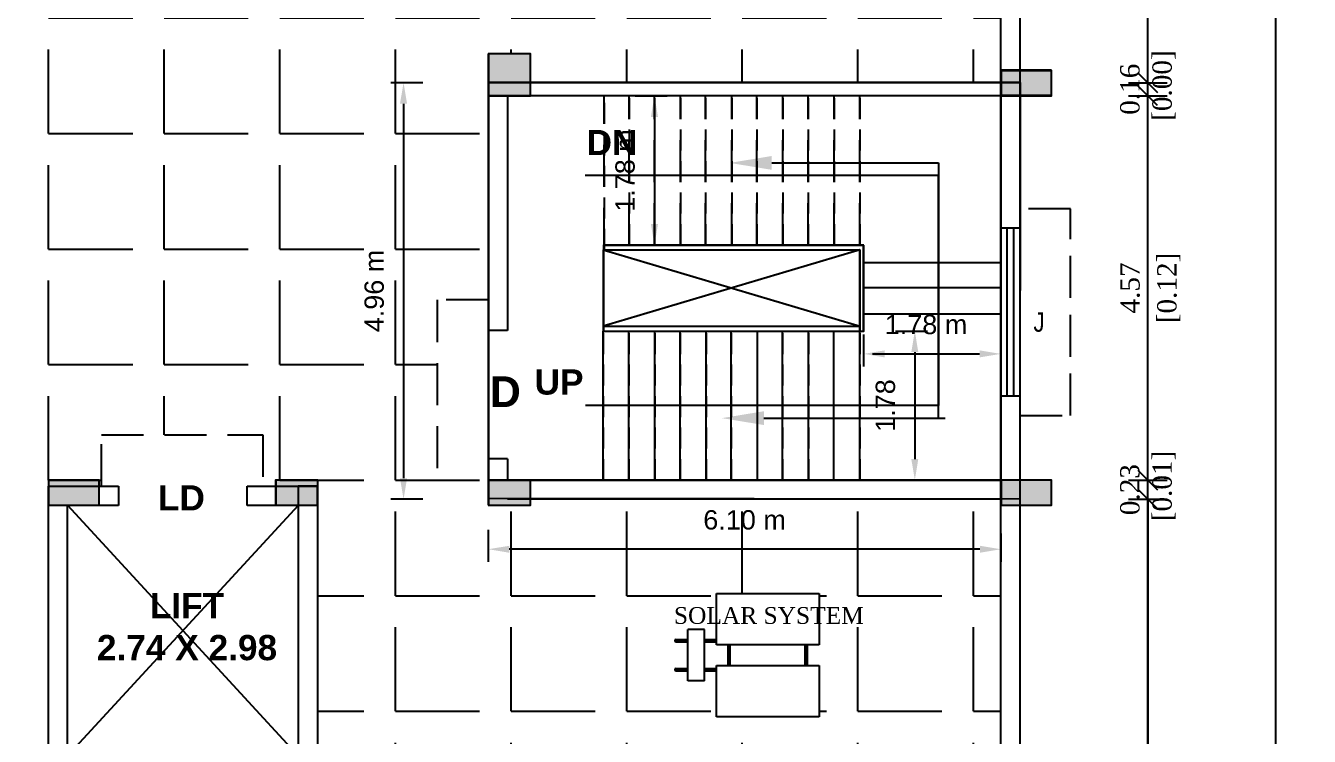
# Model space of a CAD drawing. Header units: metres. Extents: x 789 to 1127, y 8 to 183.
# Drawn here: x 950.8 to 966.07, y 78.73 to 87.19 of the extents above; entities that cross this region are included whole.
import ezdxf
from ezdxf import colors
from ezdxf.entities.mleader import LeaderData, LeaderLine
from ezdxf.math import Vec2, Vec3

# ---------------------------------------------------------------- set-up
doc = ezdxf.new("R2010")
doc.units = ezdxf.units.M
doc.header["$MEASUREMENT"] = 0
doc.header["$PDMODE"] = 96
for name, pattern in [('CABLIN', [0.35, 0.25, -0.1]), ('DASHED2', [0.375, 0.25, -0.125]), ('HIDDEN', [0.375, 0.25, -0.125])]:
    doc.linetypes.add(name, pattern=pattern)
for name, color, linetype in [('Bldg', 44, 'Continuous'), ('BLK_1_FLR_4_ROOF_AREA', 54, 'Continuous'), ('BLK_1_STAIR_HEADROOM', 55, 'Continuous'), ('C-ANNO-TABL', 10, 'Continuous'), ('ED', 30, 'Continuous'), ('norms', 4, 'Continuous'), ('railing', 14, 'Continuous'), ('T E X T', 7, 'Continuous'), ('text', 7, 'Continuous'), ('TEXT1', 7, 'Continuous'), ('W A L L', 125, 'Continuous'), ('wall1', 125, 'Continuous')]:
    doc.layers.add(name, color=color, linetype=linetype)
doc.styles.add('PDF Arial Bold', font='arialbd.ttf')
doc.styles.add('S', font='swiss.ttf')
doc.styles.get("Standard").update_dxf_attribs({"font": 'BOOKOS.TTF'})
doc.styles.add('swc', font='swissc.ttf', dxfattribs={"height": 250})
doc.dimstyles.new('METRIC', dxfattribs={"dimtxt": 0.45, "dimasz": 0.25, "dimexe": 0.15, "dimexo": 0.15, "dimgap": 0.15, "dimtad": 1, "dimzin": 0, "dimdsep": 46, "dimtxsty": 'S', "dimcen": 0, "dimclrd": 1, "dimclre": 1, "dimclrt": 5, "dimadec": 0, "dimazin": 2, "dimtfac": 1, "dimtix": 1, "dimtofl": 0, "dimtmove": 1, "dimatfit": 0, "dimfxl": 0, "dimtolj": 1, "dimtzin": 0, "dimarcsym": 0})
doc.dimstyles.new('STANDARD$0', dxfattribs={"dimtxt": 7, "dimasz": 3, "dimexe": 3, "dimexo": 1, "dimgap": 1.5, "dimtad": 1, "dimdec": 1, "dimzin": 1, "dimdsep": 46, "dimlunit": 4, "dimtxsty": 'Standard', "dimblk": 'OBLIQUE', "dimcen": 0.09375, "dimdle": 1, "dimclrd": 8, "dimclre": 8, "dimclrt": 7, "dimadec": 1, "dimazin": 0, "dimtfac": 1, "dimtdec": 1, "dimtix": 1, "dimtmove": 2, "dimatfit": 3, "dimldrblk": 'ARCHTICK', "dimfxl": 0, "dimfrac": 2, "dimtolj": 1, "dimtzin": 0, "dimarcsym": 0})

# ---------------------------------------------------------------- blocks, each defined once
blk = doc.blocks.new('_Oblique')
at = {"color": 0, "linetype": 'ByBlock', "lineweight": -2}
blk.add_line((-0.5, -0.5), (0.5, 0.5), dxfattribs=at)
blk = doc.blocks.new('*D295')
at = {"layer": 'Defpoints', "color": 0}
for p in [(962.153, 93.899), (964.15, 93.899), (962.31, 86.512)]:
    blk.add_point(p, dxfattribs=at)
at = {"layer": 'ED', "color": 0, "lineweight": -2}
for p, q in [((963.92, 93.899), (964.38, 93.899)), ((964.15, 86.512), (964.15, 93.899)), ((963.92, 86.512), (964.38, 86.512))]:
    blk.add_line(p, q, dxfattribs=at)
at = {"layer": 'ED', "color": 0, "lineweight": -2, "xscale": 0.23, "yscale": 0.23, "zscale": 0.23}
for p, rotation in [((964.15, 93.899), 90), ((964.15, 86.512), 270)]:
    blk.add_blockref('_Oblique', p, dxfattribs=dict(at, rotation=rotation))
at = {"layer": 'ED', "color": 0, "char_height": 0.23, "attachment_point": 5, "rotation": 90}
for s, insert in [('\\A1;[0.19]', (964.399, 90.206)), ('\\A1;7.39', (963.939, 90.206))]:
    blk.add_mtext(s, dxfattribs=dict(at, insert=insert))
blk = doc.blocks.new('*D408')
at = {"layer": 'Defpoints', "color": 0}
for p in [(962.63, 81.783), (964.15, 81.783), (962.401, 81.554)]:
    blk.add_point(p, dxfattribs=at)
at = {"layer": 'ED', "color": 0, "lineweight": -2}
for p, q in [((963.92, 81.783), (964.38, 81.783)), ((964.15, 81.554), (964.15, 81.783)), ((963.92, 81.554), (964.38, 81.554))]:
    blk.add_line(p, q, dxfattribs=at)
at = {"layer": 'ED', "color": 0, "lineweight": -2, "xscale": 0.23, "yscale": 0.23, "zscale": 0.23}
for p, rotation in [((964.15, 81.783), 90), ((964.15, 81.554), 270)]:
    blk.add_blockref('_Oblique', p, dxfattribs=dict(at, rotation=rotation))
at = {"layer": 'ED', "color": 0, "insert": (964.15, 81.669), "char_height": 0.23, "attachment_point": 5, "rotation": 90}
blk.add_mtext('\\A1;0.23\\P [0.01]', dxfattribs=at)
blk = doc.blocks.new('*D292')
at = {"layer": 'Defpoints', "color": 0}
for p in [(962.382, 86.355), (964.15, 86.355), (962.382, 81.783)]:
    blk.add_point(p, dxfattribs=at)
at = {"layer": 'ED', "color": 0, "lineweight": -2}
for p, q in [((963.92, 86.355), (964.38, 86.355)), ((964.15, 81.783), (964.15, 86.355)), ((963.92, 81.783), (964.38, 81.783))]:
    blk.add_line(p, q, dxfattribs=at)
at = {"layer": 'ED', "color": 0, "lineweight": -2, "xscale": 0.23, "yscale": 0.23, "zscale": 0.23}
for p, rotation in [((964.15, 86.355), 90), ((964.15, 81.783), 270)]:
    blk.add_blockref('_Oblique', p, dxfattribs=dict(at, rotation=rotation))
at = {"layer": 'ED', "color": 0, "char_height": 0.23, "attachment_point": 5, "rotation": 90}
for s, insert in [('\\A1;[0.12]', (964.399, 84.069)), ('\\A1;4.57', (963.939, 84.069))]:
    blk.add_mtext(s, dxfattribs=dict(at, insert=insert))
blk = doc.blocks.new('*D409')
at = {"layer": 'Defpoints', "color": 0}
for p in [(962.63, 86.512), (962.63, 86.355), (964.15, 86.355)]:
    blk.add_point(p, dxfattribs=at)
at = {"layer": 'ED', "color": 0, "lineweight": -2}
for p, q in [((963.92, 86.512), (964.38, 86.512)), ((963.92, 86.355), (964.38, 86.355))]:
    blk.add_line(p, q, dxfattribs=at)
at = {"layer": 'ED', "color": 0, "insert": (964.15, 86.434), "char_height": 0.23, "attachment_point": 5, "rotation": 90}
blk.add_mtext('\\A1;0.16\\P [0.00]', dxfattribs=at)
blk = doc.blocks.new('*D410')
at = {"layer": 'Defpoints', "color": 0}
for p in [(964.15, 94.127), (965.67, 94.127), (964.15, 40.787)]:
    blk.add_point(p, dxfattribs=at)
at = {"layer": 'ED', "color": 0, "lineweight": -2}
for p, q in [((965.44, 94.127), (965.9, 94.127)), ((965.67, 40.787), (965.67, 94.127)), ((965.44, 40.787), (965.9, 40.787))]:
    blk.add_line(p, q, dxfattribs=at)
at = {"layer": 'ED', "color": 0, "lineweight": -2, "xscale": 0.23, "yscale": 0.23, "zscale": 0.23}
for p, rotation in [((965.67, 94.127), 90), ((965.67, 40.787), 270)]:
    blk.add_blockref('_Oblique', p, dxfattribs=dict(at, rotation=rotation))
at = {"layer": 'ED', "color": 0, "char_height": 0.23, "attachment_point": 5, "rotation": 90}
for s, insert in [('\\A1;53.34', (965.459, 67.457)), ('\\A1;[1.35]', (965.919, 67.457))]:
    blk.add_mtext(s, dxfattribs=dict(at, insert=insert))
blk = doc.blocks.new('*D415')
at = {"layer": 'Defpoints', "color": 0}
for p in [(961.92, 81.554), (961.92, 41.016), (964.15, 41.016)]:
    blk.add_point(p, dxfattribs=at)
at = {"layer": 'ED', "color": 0, "lineweight": -2}
for p, q in [((963.92, 81.554), (964.38, 81.554)), ((964.15, 81.554), (964.15, 41.016)), ((963.92, 41.016), (964.38, 41.016))]:
    blk.add_line(p, q, dxfattribs=at)
at = {"layer": 'ED', "color": 0, "lineweight": -2, "xscale": 0.23, "yscale": 0.23, "zscale": 0.23}
for p, rotation in [((964.15, 81.554), 90), ((964.15, 41.016), 270)]:
    blk.add_blockref('_Oblique', p, dxfattribs=dict(at, rotation=rotation))
at = {"layer": 'ED', "color": 0, "char_height": 0.23, "attachment_point": 5, "rotation": 90}
for s, insert in [('\\A1;[1.03]', (964.399, 61.285)), ('\\A1;40.54', (963.939, 61.285))]:
    blk.add_mtext(s, dxfattribs=dict(at, insert=insert))
blk = doc.blocks.new('*D300')
at = {"layer": 'Defpoints', "color": 0, "ltscale": 0.5}
for p in [(957.684, 86.355), (957.684, 84.579), (958.281, 84.579)]:
    blk.add_point(p, dxfattribs=at)
at = {"layer": 'ED', "color": 1, "lineweight": -2, "ltscale": 0.5}
for p, q in [((958.051, 86.355), (958.431, 86.355)), ((958.281, 86.105), (958.281, 84.829)), ((958.051, 84.579), (958.431, 84.579))]:
    blk.add_line(p, q, dxfattribs=at)
at = {"layer": 'ED', "color": 1, "ltscale": 0.5}
for points in [[(958.239, 86.105), (958.323, 86.105), (958.281, 86.355)], [(958.239, 84.829), (958.323, 84.829), (958.281, 84.579)]]:
    blk.add_solid(points, dxfattribs=at)
at = {"layer": 'ED', "lineweight": -2, "ltscale": 0.5, "insert": (957.933, 85.467), "char_height": 0.23, "attachment_point": 5, "rotation": 90, "style": 'S'}
blk.add_mtext('\\A1;1.78 m', dxfattribs=at)
blk = doc.blocks.new('*D301')
at = {"layer": 'Defpoints', "color": 0, "ltscale": 0.5}
for p in [(960.723, 83.556), (960.723, 81.783), (961.378, 81.783)]:
    blk.add_point(p, dxfattribs=at)
at = {"layer": 'ED', "color": 1, "lineweight": -2, "ltscale": 0.5}
for p, q in [((961.148, 83.556), (961.528, 83.556)), ((961.378, 83.306), (961.378, 82.033)), ((961.148, 81.783), (961.528, 81.783))]:
    blk.add_line(p, q, dxfattribs=at)
at = {"layer": 'ED', "color": 1, "ltscale": 0.5}
for points in [[(961.336, 83.306), (961.419, 83.306), (961.378, 83.556)], [(961.336, 82.033), (961.419, 82.033), (961.378, 81.783)]]:
    blk.add_solid(points, dxfattribs=at)
at = {"layer": 'ED', "lineweight": -2, "ltscale": 0.5, "insert": (961.029, 82.67), "char_height": 0.23, "attachment_point": 5, "rotation": 90, "style": 'S'}
blk.add_mtext('\\A1;1.78', dxfattribs=at)
blk = doc.blocks.new('*D417')
at = {"layer": 'Defpoints', "color": 0, "ltscale": 0.5}
for p in [(956.305, 81.483), (962.401, 81.299), (956.305, 80.96)]:
    blk.add_point(p, dxfattribs=at)
at = {"layer": 'ED', "color": 1, "lineweight": -2, "ltscale": 0.5}
for p, q in [((956.305, 81.19), (956.305, 80.81)), ((962.401, 81.149), (962.401, 80.81)), ((962.151, 80.96), (956.555, 80.96))]:
    blk.add_line(p, q, dxfattribs=at)
at = {"layer": 'ED', "color": 1, "ltscale": 0.5}
for points in [[(956.555, 81.001), (956.555, 80.918), (956.305, 80.96)], [(962.151, 81.001), (962.151, 80.918), (962.401, 80.96)]]:
    blk.add_solid(points, dxfattribs=at)
at = {"layer": 'ED', "lineweight": -2, "ltscale": 0.5, "insert": (959.353, 81.308), "char_height": 0.23, "attachment_point": 5, "style": 'S'}
blk.add_mtext('\\A1;6.10 m', dxfattribs=at)
blk = doc.blocks.new('*D418')
at = {"layer": 'Defpoints', "color": 0, "ltscale": 0.5}
for p in [(957.449, 86.512), (955.297, 81.554), (957.449, 81.554)]:
    blk.add_point(p, dxfattribs=at)
at = {"layer": 'ED', "color": 1, "lineweight": -2, "ltscale": 0.5}
for p, q in [((955.527, 86.512), (955.147, 86.512)), ((955.297, 86.262), (955.297, 81.804)), ((955.527, 81.554), (955.147, 81.554))]:
    blk.add_line(p, q, dxfattribs=at)
at = {"layer": 'ED', "color": 1, "ltscale": 0.5}
for points in [[(955.255, 86.262), (955.339, 86.262), (955.297, 86.512)], [(955.255, 81.804), (955.339, 81.804), (955.297, 81.554)]]:
    blk.add_solid(points, dxfattribs=at)
at = {"layer": 'ED', "lineweight": -2, "ltscale": 0.5, "insert": (954.949, 84.033), "char_height": 0.23, "attachment_point": 5, "rotation": 90, "style": 'S'}
blk.add_mtext('\\A1;4.96 m', dxfattribs=at)
blk = doc.blocks.new('45')
h = blk.add_hatch(color=143)
h.dxf.hatch_style = 1
h.paths.add_polyline_path([(11217.008, -3173.507), (11217.508, -3173.507), (11217.508, -3173.207), (11217.008, -3173.207)])
h = blk.add_hatch(color=143)
h.dxf.hatch_style = 1
h.paths.add_polyline_path([(11219.54, -3173.507), (11220.04, -3173.507), (11220.04, -3173.207), (11219.54, -3173.207)])
at = {"layer": 'C-ANNO-TABL'}
h = blk.add_hatch(color=240, dxfattribs=at)
h.dxf.hatch_style = 1
h.paths.add_polyline_path([(11225.636, -3168.335), (11225.636, -3168.635), (11226.237, -3168.635), (11226.237, -3168.335)])
h = blk.add_hatch(color=240, dxfattribs=at)
h.dxf.hatch_style = 1
h.paths.add_polyline_path([(11214.308, -3173.207), (11214.308, -3173.507), (11214.908, -3173.507), (11214.908, -3173.207)])
h = blk.add_hatch(color=240, dxfattribs=at)
h.dxf.hatch_style = 1
h.paths.add_polyline_path([(11225.636, -3173.207), (11225.636, -3173.507), (11226.237, -3173.507), (11226.237, -3173.207)])
for points in [[(11217.008, -3173.507), (11217.508, -3173.507), (11217.508, -3173.207), (11217.008, -3173.207)], [(11219.54, -3173.507), (11220.04, -3173.507), (11220.04, -3173.207), (11219.54, -3173.207)]]:
    blk.add_lwpolyline(points, close=True)
at = {"layer": 'C-ANNO-TABL', "color": 240}
for points in [[(11225.636, -3168.335), (11225.636, -3168.635), (11226.237, -3168.635), (11226.237, -3168.335)], [(11214.308, -3173.207), (11214.308, -3173.507), (11214.908, -3173.507), (11214.908, -3173.207)], [(11225.636, -3173.207), (11225.636, -3173.507), (11226.237, -3173.507), (11226.237, -3173.207)]]:
    blk.add_lwpolyline(points, close=True, dxfattribs=at)
blk = doc.blocks.new('369')
h = blk.add_hatch(color=85)
h.dxf.hatch_style = 1
h.paths.add_polyline_path([(11123.993, -3165.732), (11124.493, -3165.732), (11124.493, -3165.232), (11123.993, -3165.232)])
h = blk.add_hatch(color=143)
h.dxf.hatch_style = 1
h.paths.add_polyline_path([(11121.461, -3170.604), (11121.961, -3170.604), (11121.961, -3170.304), (11121.461, -3170.304)])
h = blk.add_hatch(color=143)
h.dxf.hatch_style = 1
h.paths.add_polyline_path([(11123.993, -3170.604), (11124.493, -3170.604), (11124.493, -3170.304), (11123.993, -3170.304)])
at = {"layer": 'C-ANNO-TABL'}
h = blk.add_hatch(color=240, dxfattribs=at)
h.dxf.hatch_style = 1
h.paths.add_polyline_path([(11130.089, -3165.432), (11130.089, -3165.732), (11130.689, -3165.732), (11130.689, -3165.432)])
h = blk.add_hatch(color=240, dxfattribs=at)
h.dxf.hatch_style = 1
h.paths.add_polyline_path([(11118.761, -3170.304), (11118.761, -3170.604), (11119.361, -3170.604), (11119.361, -3170.304)])
h = blk.add_hatch(color=240, dxfattribs=at)
h.dxf.hatch_style = 1
h.paths.add_polyline_path([(11130.089, -3170.304), (11130.089, -3170.604), (11130.689, -3170.604), (11130.689, -3170.304)])
for points in [[(11123.993, -3165.732), (11124.493, -3165.732), (11124.493, -3165.232), (11123.993, -3165.232)], [(11121.461, -3170.604), (11121.961, -3170.604), (11121.961, -3170.304), (11121.461, -3170.304)], [(11123.993, -3170.604), (11124.493, -3170.604), (11124.493, -3170.304), (11123.993, -3170.304)]]:
    blk.add_lwpolyline(points, close=True)
at = {"layer": 'C-ANNO-TABL', "color": 240}
for points in [[(11130.089, -3165.432), (11130.089, -3165.732), (11130.689, -3165.732), (11130.689, -3165.432)], [(11118.761, -3170.304), (11118.761, -3170.604), (11119.361, -3170.604), (11119.361, -3170.304)], [(11130.089, -3170.304), (11130.089, -3170.604), (11130.689, -3170.604), (11130.689, -3170.304)]]:
    blk.add_lwpolyline(points, close=True, dxfattribs=at)

msp = doc.modelspace()

# ---------------------------------------------------------------- hatches: boundary and pattern name
at = {"lineweight": -2, "ltscale": 0.5}
h = msp.add_hatch(dxfattribs=at)
h.set_pattern_fill('ANGLE', color=256, scale=5)
h.set_pattern_definition([(0, (-10512.2999, 3266.2811), (0, 1.375), [1, -0.375]), (90, (-10512.2999, 3266.2811), (-1.375, 1e-16), [1, -0.375])])
h.paths.add_polyline_path([(962.40112, 76.37287), (962.40112, 78.20167), (962.40112, 78.50164), (962.40112, 81.55447), (956.80535, 81.55447), (956.80535, 81.48309), (956.30535, 81.48309), (956.30535, 81.78307), (956.30512, 81.78307), (955.69512, 81.78307), (955.69512, 83.92583), (956.30535, 83.92583), (956.30535, 86.35507), (956.30535, 86.85507), (956.80535, 86.85507), (956.80535, 86.51218), (962.40112, 86.51218), (962.40112, 90.58265), (942.71635, 90.58265), (942.71635, 53.74147), (942.48775, 53.74147), (942.48775, 49.96474), (942.71635, 49.96474), (944.67635, 49.94667), (944.67635, 45.81667), (948.44026, 45.81667), (948.44026, 45.88804), (949.04072, 45.88804), (949.04072, 45.58807), (949.65072, 45.58807), (949.65072, 43.4453), (949.04072, 43.4453), (949.04072, 41.01607), (956.30512, 41.01607), (956.30512, 41.08605), (956.90557, 41.08605), (962.40112, 41.01886), (962.40112, 41.08605), (962.40112, 62.19484), (962.62972, 62.19484), (962.62972, 65.97157), (962.40112, 65.97157)])
h.paths.add_polyline_path([(954.27312, 64.19725), (951.07979, 64.19725), (951.07272, 78.27025), (951.07272, 81.71171), (951.70361, 81.71171), (951.70361, 82.32171), (953.62301, 82.32171), (953.62301, 81.71171), (954.27312, 81.71171), (954.27312, 81.48311), (954.27312, 78.27025)], flags=16)
h.paths.add_polyline_path([(954.27312, 78.27025), (954.04452, 78.27025), (954.04452, 64.42585), (951.30132, 64.42585), (951.30132, 78.27025), (954.04452, 78.27025), (954.04452, 78.49982), (954.04412, 78.50025), (951.30132, 78.50025), (951.30132, 81.48311), (952.67304, 79.99133), (954.04541, 81.48311), (954.04412, 81.48311), (954.04412, 78.50025), (954.27312, 78.50025)], flags=0)
h.paths.add_polyline_path([(951.30132, 78.27025), (954.04452, 78.27025), (952.67469, 71.33912)], flags=0)
h.paths.add_polyline_path([(959.11449, 61.55939), (960.33449, 61.55939), (960.33449, 60.94939), (960.19675, 60.94939), (960.19675, 60.70049), (960.33449, 60.70049), (960.33449, 60.09049), (959.11449, 60.09049), (959.11449, 60.64042), (958.97283, 60.64042), (958.97283, 60.51994), (958.77588, 60.51994), (958.77588, 60.64042), (958.63421, 60.64042, -1), (958.63421, 60.66583), (958.77588, 60.66583), (958.77588, 60.98404), (958.63421, 60.98404, -1), (958.63421, 61.00946), (958.77588, 61.00946), (958.77588, 61.12994), (958.97283, 61.12994), (958.97283, 61.00946), (959.11449, 61.00946)], flags=16)
h.paths.add_polyline_path([(954.27312, 62.19484), (954.27312, 46.70046), (954.27312, 46.46138), (954.04452, 46.46138), (953.62301, 46.46138), (953.62301, 45.85138), (951.70361, 45.85138), (951.70361, 46.46138), (951.07272, 46.46138), (951.07272, 46.69138), (951.07272, 62.19484)], flags=16)
h.paths.add_polyline_path([(954.04452, 49.89338), (954.04414, 49.89338), (954.04413, 49.89198), (954.04452, 49.89198)], flags=0)
h.paths.add_polyline_path([(954.04452, 61.96474), (951.30131, 49.89334), (951.30132, 49.89198), (951.30132, 61.96624)], flags=0)
h.paths.add_polyline_path([(949.04072, 70.04827), (948.44026, 70.04827), (948.44026, 70.34824), (949.04072, 70.34824)], flags=16)
h.paths.add_polyline_path([(956.80512, 78.20167), (956.30512, 78.20167), (956.30512, 78.50164), (956.80512, 78.50164)], flags=16)
h.paths.add_polyline_path([(946.54293, 65.0616), (946.54293, 64.4516), (946.40518, 64.4516), (946.40518, 64.2027), (946.54293, 64.2027), (946.54293, 63.5927), (945.32293, 63.5927), (945.32293, 64.14263), (945.18126, 64.14263), (945.18126, 64.02215), (944.98432, 64.02215), (944.98432, 64.14263), (944.84265, 64.14263, -1), (944.84265, 64.16805), (944.98432, 64.16805), (944.98432, 64.48626), (944.84265, 64.48626, -1), (944.84265, 64.51167), (944.98432, 64.51167), (944.98432, 64.63215), (945.18126, 64.63215), (945.18126, 64.51167), (945.32293, 64.51167), (945.32293, 65.0616)], flags=16)
h.paths.add_polyline_path([(959.01832, 78.96477), (959.01832, 79.5147), (958.87665, 79.5147), (958.87665, 79.39422), (958.67971, 79.39422), (958.67971, 79.5147), (958.53804, 79.5147, -1), (958.53804, 79.54012), (958.67971, 79.54012), (958.67971, 79.85833), (958.53804, 79.85833, -1), (958.53804, 79.88374), (958.67971, 79.88374), (958.67971, 80.00422), (958.87665, 80.00422), (958.87665, 79.88374), (959.01832, 79.88374), (959.01832, 80.43367), (960.23832, 80.43367), (960.23832, 79.82367), (960.10057, 79.82367), (960.10057, 79.57477), (960.23832, 79.57477), (960.23832, 78.96477)], flags=16)
h.paths.add_polyline_path([(949.04072, 58.11814), (949.04072, 57.81817), (948.44026, 57.81817), (948.44026, 58.11814)], flags=16)
h.paths.add_polyline_path([(945.48609, 64.4516), (945.48609, 64.2027), (945.47338, 64.32715), (945.47338, 64.2027)], flags=0)
h.paths.add_polyline_path([(946.42846, 78.71828), (945.20846, 78.71828), (945.20846, 79.26821), (945.0668, 79.26821), (945.0668, 79.14773), (944.86985, 79.14773), (944.86985, 79.26821), (944.72818, 79.26821, -1), (944.72818, 79.29363), (944.86985, 79.29363), (944.86985, 79.61184), (944.72818, 79.61184, -1), (944.72818, 79.63725), (944.86985, 79.63725), (944.86985, 79.75773), (945.0668, 79.75773), (945.0668, 79.63725), (945.20846, 79.63725), (945.20846, 80.18718), (946.42846, 80.18718), (946.42846, 79.57718), (946.29072, 79.57718), (946.29072, 79.32828), (946.42846, 79.32828)], flags=16)
h.paths.add_polyline_path([(945.53458, 54.53974), (945.53458, 53.92974), (945.39683, 53.92974), (945.39683, 53.68084), (945.53458, 53.68084), (945.53458, 53.07084), (944.31458, 53.07084), (944.31458, 53.62077), (944.17291, 53.62077), (944.17291, 53.50029), (943.97597, 53.50029), (943.97597, 53.62077), (943.8343, 53.62077, -1), (943.8343, 53.64619), (943.97597, 53.64619), (943.97597, 53.96439), (943.8343, 53.96439, -1), (943.8343, 53.98981), (943.97597, 53.98981), (943.97597, 54.11029), (944.17291, 54.11029), (944.17291, 53.98981), (944.31458, 53.98981), (944.31458, 54.53974)], flags=16)
h.paths.add_polyline_path([(954.04312, 46.69399), (954.04552, 46.69138), (954.04312, 46.69138), (954.04312, 46.69399), (952.67444, 48.18246), (951.30272, 46.69138), (951.30272, 49.67423), (951.3127, 49.66338), (954.03682, 49.66338), (954.04312, 49.67022)], flags=0)
h.paths.add_polyline_path([(959.6155, 88.00221), (959.6155, 88.55214), (959.47383, 88.55214), (959.47383, 88.43166), (959.27689, 88.43166), (959.27689, 88.55214), (959.13522, 88.55214, -1), (959.13522, 88.57755), (959.27689, 88.57755), (959.27689, 88.89576), (959.13522, 88.89576, -1), (959.13522, 88.92118), (959.27689, 88.92118), (959.27689, 89.04166), (959.47383, 89.04166), (959.47383, 88.92118), (959.6155, 88.92118), (959.6155, 89.47111), (960.8355, 89.47111), (960.8355, 88.86111), (960.69776, 88.86111), (960.69776, 88.61221), (960.8355, 88.61221), (960.8355, 88.00221)], flags=16)
h.paths.add_polyline_path([(949.04095, 86.35507), (948.54095, 86.35507), (948.54095, 86.85507), (949.04095, 86.85507)], flags=16)
h.paths.add_polyline_path([(956.90557, 45.88804), (956.90557, 45.58807), (956.30512, 45.58807), (956.30512, 45.88804)], flags=16)
h.paths.add_polyline_path([(946.01162, 87.56507), (944.79162, 87.56507), (944.79162, 88.115), (944.64996, 88.115), (944.64996, 87.99452), (944.45301, 87.99452), (944.45301, 88.115), (944.31134, 88.115, -1), (944.31134, 88.14042), (944.45301, 88.14042), (944.45301, 88.45863), (944.31134, 88.45863, -1), (944.31134, 88.48404), (944.45301, 88.48404), (944.45301, 88.60452), (944.64996, 88.60452), (944.64996, 88.48404), (944.79162, 88.48404), (944.79162, 89.03397), (946.01162, 89.03397), (946.01162, 88.42397), (945.87388, 88.42397), (945.87388, 88.17507), (946.01162, 88.17507)], flags=16)
h.paths.add_polyline_path([(959.31939, 43.55081), (960.53939, 43.55081), (960.53939, 42.94081), (960.40164, 42.94081), (960.40164, 42.69191), (960.53939, 42.69191), (960.53939, 42.08191), (959.31939, 42.08191), (959.31939, 42.63184), (959.17772, 42.63184), (959.17772, 42.51136), (958.98077, 42.51136), (958.98077, 42.63184), (958.83911, 42.63184, -1), (958.83911, 42.65726), (958.98077, 42.65726), (958.98077, 42.97546), (958.83911, 42.97546, -1), (958.83911, 43.00088), (958.98077, 43.00088), (958.98077, 43.12136), (959.17772, 43.12136), (959.17772, 43.00088), (959.31939, 43.00088)], flags=16)
h.paths.add_polyline_path([(962.40112, 93.89887), (956.80512, 93.89887), (956.80512, 93.62885), (956.30512, 93.62885), (956.30512, 93.89887), (949.04072, 93.89887), (949.04072, 93.62885), (948.54072, 93.62885), (948.54072, 93.89887), (942.71635, 93.89887), (942.71635, 93.82888), (942.71635, 90.58265), (962.40112, 90.58265)])
h.paths.add_polyline_path([(953.31336, 91.74625), (952.09336, 91.74625), (952.09336, 92.29618), (951.95169, 92.29618), (951.95169, 92.1757), (951.75475, 92.1757), (951.75475, 92.29618), (951.61308, 92.29618, -1), (951.61308, 92.32159), (951.75475, 92.32159), (951.75475, 92.6398), (951.61308, 92.6398, -1), (951.61308, 92.66522), (951.75475, 92.66522), (951.75475, 92.7857), (951.95169, 92.7857), (951.95169, 92.66522), (952.09336, 92.66522), (952.09336, 93.21515), (953.31336, 93.21515), (953.31336, 92.60515), (953.17562, 92.60515), (953.17562, 92.35625), (953.31336, 92.35625)], flags=16)
h.paths.add_polyline_path([(954.92094, 52.34819), (954.92058, 54.92471), (954.42949, 54.92464), (954.42985, 52.34812)], flags=24)
h.paths.add_polyline_path([(950.61869, 65.10913), (950.61815, 68.9693), (950.12706, 68.96923), (950.1276, 65.10906)], flags=24)
h.paths.add_polyline_path([(950.61869, 51.52916), (950.61815, 55.38933), (950.12706, 55.38926), (950.1276, 51.52909)], flags=24)
h.paths.add_polyline_path([(952.50503, 71.22975), (952.50503, 74.05373), (951.75132, 74.05373), (951.75132, 71.22975)], flags=8)
h.paths.add_polyline_path([(952.50503, 55.54036), (952.50503, 58.36434), (951.75132, 58.36434), (951.75132, 55.54036)], flags=8)
h.paths.add_polyline_path([(942.71734, 49.65545), (945.88706, 47.6448), (946.05541, 47.91019), (942.88569, 49.92084)], flags=25)
h.paths.add_polyline_path([(942.94784, 49.82848), (946.0112, 47.8853), (946.22716, 48.22575), (943.1638, 50.16893)], flags=25)
h.paths.add_polyline_path([(942.31847, 48.58639), (944.74847, 47.04497), (944.91681, 47.31036), (942.48681, 48.85177)], flags=9)
h.paths.add_polyline_path([(942.38167, 47.45932), (944.71091, 45.98182), (944.92687, 46.32227), (942.59763, 47.79978)], flags=9)
h.paths.add_polyline_path([(944.23482, 88.61623), (946.54412, 88.61623), (946.54412, 88.92294), (944.23482, 88.92294)], flags=24)
h.paths.add_polyline_path([(959.05869, 89.05337), (961.36799, 89.05337), (961.36799, 89.36007), (959.05869, 89.36007)], flags=24)
h.paths.add_polyline_path([(958.46151, 80.01593), (960.77081, 80.01593), (960.77081, 80.32264), (958.46151, 80.32264)], flags=24)
h.paths.add_polyline_path([(944.65166, 79.76944), (946.96096, 79.76944), (946.96096, 80.07615), (944.65166, 80.07615)], flags=24)
h.paths.add_polyline_path([(944.76612, 64.64386), (947.07542, 64.64386), (947.07542, 64.95057), (944.76612, 64.95057)], flags=24)
h.paths.add_polyline_path([(958.76258, 43.13307), (961.07188, 43.13307), (961.07188, 43.43978), (958.76258, 43.43978)], flags=24)
h.paths.add_polyline_path([(958.55769, 61.14165), (960.86699, 61.14165), (960.86699, 61.44835), (958.55769, 61.44835)], flags=24)
h.paths.add_polyline_path([(943.75777, 54.122), (946.06707, 54.122), (946.06707, 54.42871), (943.75777, 54.42871)], flags=24)
h.paths.add_polyline_path([(952.29532, 46.24151), (953.00398, 46.24151), (953.00398, 46.85972), (952.29532, 46.85972)], flags=8)
h.paths.add_polyline_path([(952.29532, 81.25742), (953.00398, 81.25742), (953.00398, 81.87563), (952.29532, 81.87563)], flags=8)
h.paths.add_polyline_path([(951.57895, 79.47431), (953.87275, 79.47431), (953.87275, 80.59375), (951.57895, 80.59375)], flags=8)
h.paths.add_polyline_path([(951.5848, 47.6264), (953.8786, 47.6264), (953.8786, 48.74584), (951.5848, 48.74584)], flags=8)
h.paths.add_polyline_path([(951.53655, 92.79741), (953.84585, 92.79741), (953.84585, 93.10411), (951.53655, 93.10411)], flags=24)
h = msp.add_hatch(color=256)
h.dxf.hatch_style = 1
h.paths.add_polyline_path([(956.30535, 86.35507), (956.80535, 86.35507), (956.80535, 86.85507), (956.30535, 86.85507)])
h = msp.add_hatch(color=240)
h.dxf.hatch_style = 1
h.paths.add_polyline_path([(962.40366, 86.66216), (962.40366, 86.36219), (963.00411, 86.36219), (963.00411, 86.66216)])
h = msp.add_hatch(color=256, dxfattribs=at)
h.dxf.hatch_style = 1
h.paths.add_polyline_path([(951.30132, 81.71171), (951.07272, 81.71171), (951.07272, 81.48449), (951.30132, 81.48449)])
h.paths.add_polyline_path([(954.27312, 81.71171), (954.04413, 81.71171), (954.04413, 81.48311), (954.27312, 81.48311)])
h.paths.add_polyline_path([(954.27312, 78.50025), (954.04452, 78.50025), (954.04452, 78.27025), (954.27312, 78.27025)])
h.paths.add_polyline_path([(951.30132, 78.50025), (951.07272, 78.50025), (951.07272, 78.27025), (951.30132, 78.27025)])
h = msp.add_hatch(color=256)
h.dxf.hatch_style = 1
h.paths.add_polyline_path([(956.30535, 81.48309), (956.80535, 81.48309), (956.80535, 81.78307), (956.30535, 81.78307)])
h = msp.add_hatch(color=240)
h.dxf.hatch_style = 1
h.paths.add_polyline_path([(962.40112, 81.78307), (962.40112, 81.48309), (963.00157, 81.48309), (963.00157, 81.78307)])

# ---------------------------------------------------------------- linework, layer by layer
at = {"ltscale": 0.006}
for centre in [(958.53804, 79.87103), (958.53804, 79.52741)]:
    msp.add_arc(centre, 0.01271, 90, 270, dxfattribs=at)
at = {"lineweight": -2, "ltscale": 0.5}
for points in [[(961.01933, 83.32632), (961.01933, 83.24298), (960.76933, 83.28465)], [(962.14858, 83.32632), (962.14858, 83.24298), (962.39858, 83.28465)]]:
    msp.add_solid(points, dxfattribs=at)
at = {"layer": 'Bldg'}
msp.add_lwpolyline([(960.77237, 84.5787), (957.67515, 84.5787), (957.67515, 83.55596), (960.77237, 83.55596)], close=True, dxfattribs=at)
at = {"layer": 'BLK_1_FLR_4_ROOF_AREA', "color": 54}
msp.add_lwpolyline([(962.62972, 94.12885), (942.41582, 94.12885), (942.48775, 40.78608), (962.62972, 40.78608)], close=True, dxfattribs=at)
at = {"layer": 'BLK_1_STAIR_HEADROOM', "color": 55}
msp.add_lwpolyline([(956.30839, 86.51218), (962.62972, 86.51218), (962.62581, 81.55418), (956.30815, 81.56351)], close=True, dxfattribs=at)
at = {"layer": 'norms'}
msp.add_lwpolyline([(956.30815, 81.78307), (962.40415, 81.78307), (962.40415, 86.35507), (956.30815, 86.35507)], close=True, dxfattribs=at)
at = {"layer": 'railing', "linetype": 'HIDDEN'}
for points in [[(957.68664, 84.52124), (957.68664, 86.35508)], [(957.98542, 84.5787), (957.98542, 86.35508)], [(958.28419, 84.5787), (958.28419, 86.35508)], [(958.59446, 84.5787), (958.59446, 86.35508)], [(958.89324, 84.5787), (958.89324, 86.35508)], [(959.20351, 84.5787), (959.20351, 86.35508)], [(959.50229, 84.5787), (959.50229, 86.35508)], [(959.81256, 84.5787), (959.81256, 86.35508)], [(960.11133, 84.5787), (960.11133, 86.35508)], [(960.4216, 84.5787), (960.4216, 86.35508)], [(960.7264, 84.5787), (960.7264, 86.35508)], [(960.77237, 84.37185), (962.40415, 84.37185)], [(960.77237, 84.07308), (962.40415, 84.07308)], [(960.77237, 83.76281), (962.40415, 83.76281)], [(957.67515, 81.78308), (957.67515, 83.55596)], [(957.97995, 81.78308), (957.97995, 83.55596)], [(958.29022, 81.78308), (958.29022, 83.55596)], [(958.58899, 81.78308), (958.58899, 83.55596)], [(958.89926, 81.78308), (958.89926, 83.55596)], [(959.19804, 81.78308), (959.19804, 83.55596)], [(959.50831, 81.78308), (959.50831, 83.55596)], [(959.80709, 81.78308), (959.80709, 83.55596)], [(960.11736, 81.78308), (960.11736, 83.55596)], [(960.41613, 81.78308), (960.41613, 83.55596)], [(960.7264, 81.78308), (960.7264, 83.55596)]]:
    msp.add_lwpolyline(points, dxfattribs=at)
at = {"layer": 'W A L L'}
for p, q in [((962.62972, 40.78747), (962.62972, 94.12747)), ((964.14972, 40.78747), (964.14972, 94.12747)), ((965.66972, 40.78747), (965.66972, 94.12747)), ((962.40112, 78.43027), (962.40112, 93.89887)), ((956.80535, 86.85507), (956.30535, 86.85507)), ((956.30535, 86.85507), (956.30535, 86.35507)), ((956.80535, 86.35507), (956.80535, 86.85507)), ((962.40366, 86.66216), (962.40366, 86.36219)), ((963.00411, 86.66216), (962.40366, 86.66216)), ((963.00411, 86.36219), (963.00411, 86.66216)), ((962.62972, 86.35507), (956.30535, 86.35507)), ((956.30535, 86.35507), (956.80535, 86.35507)), ((962.40366, 86.36219), (963.00411, 86.36219)), ((957.67211, 84.52123), (957.67211, 83.55595)), ((957.67211, 84.52123), (960.72337, 83.61341)), ((960.72337, 84.52123), (957.67211, 83.61341)), ((951.07272, 78.27025), (951.07272, 81.71171)), ((951.07272, 81.71171), (951.90792, 81.71171)), ((953.43792, 81.71171), (954.27312, 81.71171)), ((954.27312, 81.71171), (954.27312, 78.27025)), ((962.62972, 81.78307), (956.30512, 81.78307)), ((956.80535, 81.78307), (956.30535, 81.78307)), ((956.30535, 81.78307), (956.30535, 81.48309)), ((956.80535, 81.48309), (956.80535, 81.78307)), ((962.40112, 81.78307), (962.40112, 81.48309)), ((963.00157, 81.78307), (962.40112, 81.78307)), ((963.00157, 81.48309), (963.00157, 81.78307)), ((962.40112, 81.55447), (956.53372, 81.55447)), ((951.30132, 81.48311), (954.04412, 78.50025)), ((951.30132, 78.50025), (951.30132, 81.48311)), ((951.30132, 81.48311), (951.90792, 81.48311)), ((954.04412, 81.48171), (951.30132, 78.50025)), ((953.43792, 81.48311), (954.04412, 81.48311)), ((954.04412, 81.48311), (954.04412, 78.50025)), ((956.30535, 81.48309), (956.80535, 81.48309)), ((962.40112, 81.48309), (963.00157, 81.48309))]:
    msp.add_line(p, q, dxfattribs=at)
at = {"layer": 'W A L L', "lineweight": -3}
for p, q in [((962.62972, 86.51218), (956.30535, 86.51218)), ((957.67211, 84.57869), (960.46453, 84.57869)), ((957.97691, 84.57869), (960.76933, 84.57869)), ((960.76933, 83.55595), (960.76933, 84.57869)), ((957.67211, 84.52123), (960.41857, 84.52123)), ((957.97691, 84.52123), (960.72337, 84.52123)), ((960.72337, 83.55595), (960.72337, 84.52123)), ((960.76933, 84.37184), (962.40112, 84.37184)), ((960.76933, 84.07306), (962.40112, 84.07306)), ((960.76933, 83.7628), (962.40112, 83.7628)), ((957.67211, 83.61341), (960.72337, 83.61341)), ((957.67211, 83.55595), (960.76933, 83.55595)), ((957.67211, 81.78307), (957.67211, 83.55595)), ((957.97691, 81.78307), (957.97691, 83.55595)), ((958.28718, 81.78307), (958.28718, 83.55595)), ((958.58596, 81.78307), (958.58596, 83.55595)), ((958.89623, 81.78307), (958.89623, 83.55595)), ((959.195, 81.78307), (959.195, 83.55595)), ((959.50527, 81.78307), (959.50527, 83.55595)), ((959.80405, 81.78307), (959.80405, 83.55595)), ((960.11432, 81.78307), (960.11432, 83.55595)), ((960.4131, 81.78307), (960.4131, 83.55595)), ((960.72337, 81.78307), (960.72337, 83.55595))]:
    msp.add_line(p, q, dxfattribs=at)
at = {"layer": 'W A L L', "lineweight": -2, "ltscale": 0.5}
for p, q in [((956.30535, 86.35507), (956.30535, 83.56453)), ((956.53535, 86.35507), (956.53535, 83.56453)), ((962.6286, 84.77971), (962.40112, 84.77971)), ((962.47486, 82.77971), (962.47486, 84.77971)), ((962.55486, 82.77971), (962.55486, 84.77971)), ((956.53535, 83.56453), (956.30535, 83.56453)), ((960.76933, 83.51465), (960.76933, 83.13465)), ((960.87337, 83.28465), (962.14858, 83.28465)), ((962.6286, 82.77971), (962.40112, 82.77971)), ((956.30535, 82.03616), (956.30535, 81.78307)), ((956.53535, 82.03616), (956.30535, 82.03616)), ((956.53535, 82.03616), (956.53535, 81.78307)), ((951.90792, 81.71171), (951.90792, 81.48171)), ((953.43792, 81.48171), (953.43792, 81.71171)), ((954.27312, 81.71171), (954.04413, 81.71171)), ((954.04413, 81.71171), (954.04413, 81.48311)), ((954.27312, 81.48311), (954.27312, 81.71171)), ((954.04413, 81.48311), (954.27312, 81.48311))]:
    msp.add_line(p, q, dxfattribs=at)
at = {"layer": 'W A L L', "linetype": 'DASHED2', "lineweight": -3, "ltscale": 2}
for p, q in [((957.6836, 84.52123), (957.6836, 86.35507)), ((957.98238, 84.57869), (957.98238, 86.35507)), ((958.28116, 84.57869), (958.28116, 86.35507)), ((958.59143, 84.57869), (958.59143, 86.35507)), ((958.8902, 84.57869), (958.8902, 86.35507)), ((959.20047, 84.57869), (959.20047, 86.35507)), ((959.49925, 84.57869), (959.49925, 86.35507)), ((959.80952, 84.57869), (959.80952, 86.35507)), ((960.1083, 84.57869), (960.1083, 86.35507)), ((960.41857, 84.57869), (960.41857, 86.35507)), ((960.72337, 84.57869), (960.72337, 86.35507)), ((956.30512, 83.92583), (955.69512, 83.92583)), ((955.69512, 83.92583), (955.69512, 81.78307)), ((951.70361, 81.71171), (951.70361, 82.32171)), ((951.70361, 82.32171), (953.62301, 82.32171)), ((953.62301, 82.32171), (953.62301, 81.71171)), ((955.69512, 81.78307), (956.30512, 81.78307))]:
    msp.add_line(p, q, dxfattribs=at)
at = {"layer": 'W A L L', "linetype": 'CABLIN', "lineweight": -2, "ltscale": 2}
for p, q in [((963.2286, 85.00971), (962.6286, 85.00971)), ((963.2286, 84.77971), (963.2286, 85.00971)), ((963.2286, 82.54971), (963.2286, 84.77971)), ((962.6286, 82.54971), (963.2286, 82.54971))]:
    msp.add_line(p, q, dxfattribs=at)
at = {"layer": 'W A L L', "ltscale": 0.006}
for p, q in [((959.01832, 79.82367), (959.01832, 80.43367)), ((959.01832, 80.43367), (960.23832, 80.43367)), ((960.23832, 80.43367), (960.23832, 79.82367)), ((958.87665, 80.00422), (958.67971, 80.00422)), ((958.67971, 79.39422), (958.67971, 80.00422)), ((958.87665, 79.39422), (958.87665, 80.00422)), ((958.53804, 79.88374), (958.67971, 79.88374)), ((958.53804, 79.87103), (958.67971, 79.87103)), ((958.53804, 79.85833), (958.67971, 79.85833)), ((958.87665, 79.88374), (959.01832, 79.88374)), ((958.87665, 79.87103), (959.01832, 79.87103)), ((958.87665, 79.85833), (959.01832, 79.85833)), ((960.23832, 79.82367), (959.01832, 79.82367)), ((959.15606, 79.57477), (959.15606, 79.82367)), ((959.16877, 79.57477), (959.16877, 79.82367)), ((959.18148, 79.57477), (959.18148, 79.82367)), ((960.07516, 79.57477), (960.07516, 79.82367)), ((960.08787, 79.57477), (960.08787, 79.82367)), ((960.10057, 79.57477), (960.10057, 79.82367)), ((959.01832, 78.96477), (959.01832, 79.57477)), ((959.01832, 79.57477), (960.23832, 79.57477)), ((960.23832, 79.57477), (960.23832, 78.96477)), ((958.53804, 79.54012), (958.67971, 79.54012)), ((958.53804, 79.52741), (958.67971, 79.52741)), ((958.53804, 79.5147), (958.67971, 79.5147)), ((958.87665, 79.39422), (958.67971, 79.39422)), ((958.87665, 79.54012), (959.01832, 79.54012)), ((958.87665, 79.52741), (959.01832, 79.52741)), ((958.87665, 79.5147), (959.01832, 79.5147)), ((960.23832, 78.96477), (959.01832, 78.96477))]:
    msp.add_line(p, q, dxfattribs=at)
at = {"layer": 'W A L L', "lineweight": -3}
for points in [[(957.67515, 84.5787), (960.46757, 84.5787)], [(957.97995, 84.5787), (960.77237, 84.5787)], [(960.77237, 83.55596), (960.77237, 84.5787)], [(957.67515, 84.52124), (960.4216, 84.52124)], [(957.97995, 84.52124), (960.7264, 84.52124)], [(960.7264, 83.55596), (960.7264, 84.52124)], [(957.67515, 83.61342), (960.7264, 83.61342)], [(957.67515, 83.55596), (960.77237, 83.55596)]]:
    msp.add_lwpolyline(points, dxfattribs=at)
at = {"layer": 'wall1', "color": 6, "lineweight": -2, "ltscale": 0.5}
for p, q in [((961.66074, 85.55723), (961.66074, 82.66952)), ((961.65771, 85.40767), (957.45848, 85.40767)), ((961.65771, 82.51997), (961.65771, 85.40767)), ((961.66074, 82.66952), (957.46151, 82.66952))]:
    msp.add_line(p, q, dxfattribs=at)
at = {"layer": 'wall1'}
for p, q in [((957.67515, 84.52124), (957.67515, 83.55596)), ((957.67515, 84.52124), (960.7264, 83.61342)), ((960.7264, 84.52124), (957.67515, 83.61342))]:
    msp.add_line(p, q, dxfattribs=at)

# ---------------------------------------------------------------- block references
at = {"lineweight": -3}
for name, p in [('45', (-10263.23227, 3254.98962)), ('369', (-10167.68477, 3252.08695))]:
    msp.add_blockref(name, p, dxfattribs=at)

# ---------------------------------------------------------------- texts
at = {"layer": 'T E X T', "lineweight": -2, "ltscale": 0.5, "insert": (961.51097, 83.63285), "char_height": 0.23, "attachment_point": 5, "style": 'S'}
msp.add_mtext('\\A1;1.78 m', dxfattribs=at)
at = {"layer": 'T E X T', "linetype": 'CABLIN', "lineweight": -2, "ltscale": 2, "insert": (962.85473, 83.66176), "char_height": 0.23, "attachment_point": 5, "style": 'swc'}
msp.add_mtext('\\A1;J', dxfattribs=at)
at = {"layer": 'T E X T', "insert": (956.32327, 83.01758), "char_height": 0.36575, "attachment_point": 1, "style": 'PDF Arial Bold'}
msp.add_mtext('D', dxfattribs=at)
at = {"layer": 'T E X T', "char_height": 0.3, "width": 5.597981, "attachment_point": 2, "style": 'PDF Arial Bold'}
for s, insert in [('\\pt0.6;LD', (952.65528, 81.72123)), ('\\pt0.6;LIFT\\P2.74 X 2.98', (952.72166, 80.43935))]:
    msp.add_mtext(s, dxfattribs=dict(at, insert=insert))
at = {"layer": 'text', "char_height": 0.3, "attachment_point": 7, "style": 'PDF Arial Bold'}
for s, insert in [('DN ', (957.47396, 85.64995)), ('UP', (956.85546, 82.7959))]:
    msp.add_mtext(s, dxfattribs=dict(at, insert=insert))
at = {"layer": 'TEXT1'}
msp.add_text('SOLAR SYSTEM', height=0.2, dxfattribs=at).set_placement((958.51263, 80.07152))

# ---------------------------------------------------------------- dimensions: what is measured, and where the dimension line sits
at = {"layer": 'ED'}
for base, p1, p2, angle, picture, middle in [((965.66972, 94.12747), (964.14972, 40.78747), (964.14972, 94.12747), 270, '*D410', (965.66972, 67.45747)), ((964.14972, 93.89887), (962.30957, 86.51218), (962.15333, 93.89887), 270, '*D295', (964.14972, 90.20552)), ((964.14972, 86.35507), (962.38193, 81.78307), (962.38193, 86.35507), 270, '*D292', (964.14972, 84.06907)), ((964.14972, 41.01607), (961.91967, 81.55447), (961.91967, 41.01607), 90, '*D415', (964.14972, 61.28527))]:
    dim = msp.add_linear_dim(base=base, p1=p1, p2=p2, angle=angle, dimstyle='STANDARD$0', override={"dimscale": 1, "dimtxt": 0.23, "dimasz": 0.23, "dimexe": 0.23, "dimexo": 0.23, "dimgap": 0.09, "dimdec": 2, "dimlunit": 2, "dimpost": '\\X', "dimsah": 0, "dimcen": 0.09, "dimdle": 0, "dimclrd": 0, "dimclre": 0, "dimclrt": 0, "dimtfac": 1, "dimtdec": 2, "dimtix": 0, "dimtofl": 0, "dimfxl": 0.23, "dimfxlon": 1, "dimfrac": 0}, dxfattribs=at)
    dim.commit()
    dim.dimension.update_dxf_attribs({"geometry": picture, "text_midpoint": middle})
for base, p1, p2, picture, middle in [((964.14972, 86.35507), (962.62972, 86.51218), (962.62972, 86.35507), '*D409', (964.14972, 86.43362)), ((964.14972, 81.78307), (962.40112, 81.55447), (962.62972, 81.78307), '*D408', (964.14972, 81.66877))]:
    dim = msp.add_linear_dim(base=base, p1=p1, p2=p2, angle=270, dimstyle='STANDARD$0', override={"dimscale": 1, "dimtxt": 0.23, "dimasz": 0.23, "dimexe": 0.23, "dimexo": 0.23, "dimgap": 0.09, "dimdec": 2, "dimlunit": 2, "dimpost": '\\X', "dimsah": 0, "dimcen": 0.09, "dimdle": 0, "dimclrd": 0, "dimclre": 0, "dimclrt": 0, "dimtfac": 1, "dimtdec": 2, "dimtix": 0, "dimtofl": 0, "dimfxl": 0.23, "dimfxlon": 1, "dimfrac": 0}, dxfattribs=at)
    dim.commit()
    dim.dimension.update_dxf_attribs({"geometry": picture, "text_midpoint": middle, "dimtype": 160})
at = {"layer": 'ED', "lineweight": -2, "ltscale": 0.5}
for base, p1, p2, picture, middle in [((955.29685, 81.55447), (957.44879, 86.51218), (957.44879, 81.55447), '*D418', (954.94865, 84.03332)), ((958.28116, 84.57869), (957.6836, 86.35507), (957.6836, 84.57869), '*D300', (957.93296, 85.46688))]:
    dim = msp.add_linear_dim(base=base, p1=p1, p2=p2, angle=90, dimstyle='METRIC', override={"dimtxt": 0.23, "dimgap": 0.23, "dimpost": ' m', "dimcen": 0.09, "dimclrt": 256, "dimfxl": 0.23}, dxfattribs=at)
    dim.commit()
    dim.dimension.update_dxf_attribs({"geometry": picture, "text_midpoint": middle})
dim = msp.add_linear_dim(base=(961.37766, 81.78307), p1=(960.72337, 83.55595), p2=(960.72337, 81.78307), angle=90, text='1.78', dimstyle='METRIC', override={"dimtxt": 0.23, "dimgap": 0.23, "dimpost": ' m', "dimcen": 0.09, "dimclrt": 256, "dimfxl": 0.23}, dxfattribs=at)
dim.commit()
dim.dimension.update_dxf_attribs({"geometry": '*D301', "text_midpoint": (961.02946, 82.66951)})
dim = msp.add_linear_dim(base=(956.30535, 80.95976), p1=(962.40112, 81.29874), p2=(956.30535, 81.48309), dimstyle='METRIC', override={"dimtxt": 0.23, "dimgap": 0.23, "dimpost": ' m', "dimcen": 0.09, "dimclrt": 256, "dimfxl": 0.23}, dxfattribs=at)
dim.commit()
dim.dimension.update_dxf_attribs({"geometry": '*D417', "text_midpoint": (959.35324, 81.30796)})

# ---------------------------------------------------------------- leaders
at = {"layer": 'wall1', "color": 6, "lineweight": -2, "ltscale": 0.5}
ml = msp.add_multileader_mtext('Standard', dxfattribs=at)
ml.set_content('', color=6)
ml.set_leader_properties()
ml.build(insert=Vec2(0, 0))
ml.multileader.update_dxf_attribs({"text_right_attachment_type": 6, "dogleg_length": 0.36, "arrow_head_size": 0.5})
ctx = ml.context
ctx.base_point, ctx.char_height, ctx.arrow_head_size, ctx.landing_gap_size, ctx.plane_origin = Vec3(961.66074, 85.55723), 0.18, 0.5, 0.09, Vec3(959.17669, 85.55723)
ctx.right_attachment = 6
notes = []
notes.append((ctx, [(0, (1, 1, 0), (961.30074, 85.55723), (1, 0), 0.36, [(0, [(959.17669, 85.55723)], 0, [])])]))
ctx.mtext.insert, ctx.mtext.flow_direction = Vec3(961.75074, 85.64723), 5
ml = msp.add_multileader_mtext('Standard', dxfattribs=at)
ml.set_content('', color=6)
ml.set_leader_properties()
ml.build(insert=Vec2(0, 0))
ml.multileader.update_dxf_attribs({"text_right_attachment_type": 6, "dogleg_length": 0.36, "arrow_head_size": 0.5})
ctx = ml.context
ctx.base_point, ctx.char_height, ctx.arrow_head_size, ctx.landing_gap_size, ctx.plane_origin = Vec3(961.73918, 82.51997), 0.18, 0.5, 0.09, Vec3(959.08366, 82.51997)
ctx.right_attachment = 6
notes.append((ctx, [(0, (1, 1, 0), (961.37918, 82.51997), (1, 0), 0.36, [(0, [(959.08366, 82.51997)], 0, [])])]))
ctx.mtext.insert, ctx.mtext.flow_direction = Vec3(961.82918, 82.60997), 5
for ctx, leaders in notes:
    for number, flags, end, landing, length, lines in leaders:
        leader = LeaderData()
        leader.index, (leader.has_last_leader_line, leader.has_dogleg_vector, leader.attachment_direction) = number, flags
        leader.last_leader_point, leader.dogleg_vector, leader.dogleg_length = Vec3(end), Vec3(landing), length
        for number, points, colour, breaks in lines:
            line = LeaderLine()
            line.index, line.vertices, line.color, line.breaks = number, Vec3.list(points), colors.encode_raw_color(colour), breaks
            leader.lines.append(line)
        ctx.leaders.append(leader)

doc.saveas('drawing.dxf')
